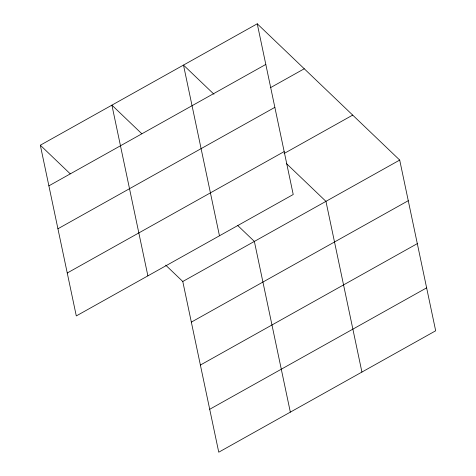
<?xml version="1.0" encoding="UTF-8"?>
<svg xmlns="http://www.w3.org/2000/svg" width="476" height="476" viewBox="0 0 476 476"><rect width="100%" height="100%" fill="white"/><g stroke="black" fill="none" stroke-linecap="round" stroke-linejoin="round"><path stroke-width="0.71" d="M257.248 23.8L293.222 194.505L76.297 315.927L40.323 145.216L257.248 23.8L399.703 160.073L435.677 330.784L218.752 452.2L182.778 281.495L165.684 265.138M48.885 185.848L265.81 64.433M270.618 87.602L304.259 68.77M57.929 228.772L274.86 107.356M67.253 272.998L284.178 151.582M284.113 153.492L352.692 115.103M182.778 281.495L399.703 160.073M191.34 322.127L408.265 200.705M200.384 365.05L417.309 243.629M209.708 409.277L426.633 287.855M213.944 94.212L183.492 65.081L219.466 235.787M286.415 163.542L325.947 201.36L361.921 372.065M141.824 133.768L111.908 105.148L147.881 275.854M237.804 225.582L254.362 241.427L290.336 412.133M40.323 145.216L70.24 173.835"/></g></svg>
